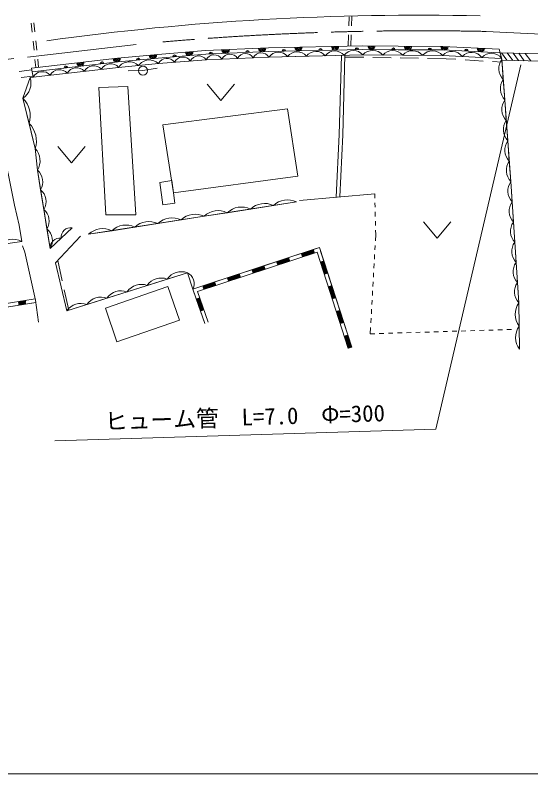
# Model space of a CAD drawing. Units: millimetres, scale not verified. Extents: x 40000 to 680000, y 20000 to 380000.
# Drawn here: x 99014 to 155558, y 205000 to 288133 of the extents above; entities that cross this region are included whole.
import ezdxf
from ezdxf.enums import TextEntityAlignment as Align

# ---------------------------------------------------------------- set-up
doc = ezdxf.new("R2010")
doc.units = ezdxf.units.MM
doc.header["$LTSCALE"] = 1000
doc.linetypes.add('CHAIN', pattern=[18.5, 12, -1.5, 3.5, -1.5])
for name, color, linetype, lineweight in [('M-BGD', 7, 'Continuous', 13), ('M-BMK', 2, 'CHAIN', 13), ('M-STR-HTXT', 7, 'Continuous', 13), ('M-TTL-BAND', 7, 'Continuous', 13)]:
    doc.layers.add(name, color=color, linetype=linetype, lineweight=lineweight)
doc.styles.add('ＭＳ ゴシック', font='')
doc.styles.get('ＭＳ ゴシック').set_extended_font_data('MS Gothic')

# ---------------------------------------------------------------- blocks, each defined once
blk = doc.blocks.new('open_arrow')
at = {"color": 0, "linetype": 'Continuous', "lineweight": -2}
blk.add_lwpolyline([(7.5, 1.25), (0, 0), (7.5, -1.25)], dxfattribs=at)

msp = doc.modelspace()

# ---------------------------------------------------------------- linework, layer by layer
at = {"layer": 'M-BGD'}
for p, q in [((135645, 287965), (135606, 286966)), ((135945, 287972), (135906, 286972)), ((100775, 287270), (100878, 286275)), ((101074, 287296), (101177, 286301)), ((100981, 285280), (101084, 284286)), ((101280, 285306), (101383, 284312)), ((135567, 285967), (135519, 284745)), ((135867, 285973), (135820, 284751)), ((119899, 284246), (126788, 284548)), ((119899, 284246), (126788, 284548)), ((126788, 284548), (137132, 284781)), ((126788, 284548), (137132, 284781)), ((126797, 284148), (137135, 284381)), ((137135, 284381), (126805, 284148)), ((137132, 284781), (141014, 284736)), ((137132, 284781), (141014, 284736)), ((141011, 284336), (137135, 284381)), ((141011, 284336), (137135, 284381)), ((145898, 284317), (141011, 284336)), ((145898, 284317), (141011, 284336)), ((141014, 284736), (145909, 284717)), ((141014, 284736), (145909, 284717)), ((152187, 284010), (145898, 284317)), ((152187, 284010), (145898, 284317)), ((145909, 284717), (152076, 284416)), ((145909, 284717), (152076, 284416)), ((152076, 284416), (152373, 283328)), ((110251, 283411), (114653, 283823)), ((114653, 283823), (119899, 284246)), ((119924, 283847), (114688, 283425)), ((126805, 284148), (119924, 283847)), ((126805, 284148), (119924, 283847)), ((126832, 283549), (119961, 283248)), ((119961, 283248), (126832, 283549)), ((126810, 283548), (137138, 283781)), ((126832, 283549), (137138, 283781)), ((134780, 283728), (134542, 275051)), ((134941, 275036), (135180, 283737)), ((135175, 283548), (137230, 283514)), ((141510, 283749), (137138, 283781)), ((137138, 283781), (145882, 283717)), ((138230, 283497), (140230, 283464)), ((145882, 283717), (141510, 283749)), ((152353, 283401), (145882, 283717)), ((145882, 283717), (152353, 283401)), ((152187, 284010), (156657, 283896)), ((152943, 283191), (152341, 284006)), ((153577, 283174), (152975, 283990)), ((154210, 283158), (153608, 283974)), ((154844, 283142), (154242, 283958)), ((155541, 283124), (154938, 283940)), ((100808, 282323), (110251, 283411)), ((100808, 282323), (110251, 283411)), ((100878, 281929), (110292, 283013)), ((110292, 283013), (100878, 281929)), ((101187, 283291), (101282, 282381)), ((101486, 283317), (101580, 282412)), ((114688, 283425), (110292, 283013)), ((110355, 282416), (114740, 282827)), ((114740, 282827), (119961, 283248)), ((141229, 283448), (143229, 283414)), ((144229, 283398), (146284, 283363)), ((146284, 283363), (147345, 283297)), ((148343, 283234), (150340, 283109)), ((151338, 283047), (152399, 282980)), ((152373, 283328), (153359, 269892)), ((152538, 281089), (152373, 283328)), ((152382, 283205), (156681, 283095)), ((100840, 282144), (99439, 281966)), ((110355, 282416), (100657, 281299)), ((100982, 281337), (100808, 282323)), ((100982, 281337), (110355, 282416)), ((113026, 282055), (111417, 282040)), ((113026, 282055), (114583, 282342)), ((100961, 281454), (99675, 281290)), ((99865, 279024), (100657, 281299)), ((99865, 279024), (100657, 281299)), ((152702, 278849), (152538, 281089)), ((120067, 280569), (121567, 278769)), ((121567, 278769), (123067, 280569)), ((101213, 273528), (99865, 279024)), ((99865, 279024), (100539, 276276)), ((152866, 276610), (152702, 278849)), ((100539, 276276), (101213, 273528)), ((153030, 274371), (152866, 276610)), ((134210, 268180), (134542, 275051)), ((134613, 268216), (134941, 275036)), ((153194, 272131), (153030, 274371)), ((101459, 271150), (101213, 273528)), ((101459, 271150), (101213, 273528)), ((103689, 273744), (105189, 271944)), ((105189, 271944), (106689, 273744)), ((153359, 269892), (153194, 272131)), ((102850, 262559), (101459, 271150)), ((101807, 269002), (101459, 271150)), ((153359, 269892), (154234, 256609)), ((153504, 267678), (153359, 269892)), ((102155, 266854), (101807, 269002)), ((138443, 268556), (130187, 267823)), ((138455, 268076), (138443, 268556)), ((129871, 267673), (107065, 264120)), ((124803, 266883), (122269, 266488)), ((127337, 267278), (124803, 266883)), ((129871, 267673), (127337, 267278)), ((138478, 267077), (138466, 267576)), ((153650, 265464), (153504, 267678)), ((102503, 264707), (102155, 266854)), ((119735, 266093), (117201, 265699)), ((122269, 266488), (119735, 266093)), ((138502, 266077), (138490, 266577)), ((114667, 265304), (112133, 264909)), ((117201, 265699), (114667, 265304)), ((138525, 265077), (138513, 265577)), ((143772, 265484), (145272, 263684)), ((145272, 263684), (146772, 265484)), ((153796, 263250), (153650, 265464)), ((102850, 262559), (102503, 264707)), ((105257, 264839), (102850, 262559)), ((104054, 263699), (105257, 264839)), ((109599, 264514), (107065, 264120)), ((112133, 264909), (109599, 264514)), ((138548, 264098), (138537, 264577)), ((102850, 262559), (104054, 263699)), ((106174, 263929), (103432, 260986)), ((138510, 263400), (138548, 264098)), ((99749, 263346), (94641, 262573)), ((99749, 263346), (97195, 262960)), ((99823, 262857), (100088, 262164)), ((138455, 262402), (138482, 262901)), ((153942, 261037), (153796, 263250)), ((100088, 262164), (101244, 256898)), ((132004, 262547), (118508, 258109)), ((132129, 262167), (119019, 257856)), ((119019, 257856), (132129, 262167)), ((129021, 261566), (131724, 262455)), ((130385, 261973), (131737, 262417)), ((130398, 261935), (131749, 262379)), ((130410, 261897), (131762, 262341)), ((130423, 261859), (131774, 262303)), ((130435, 261821), (131787, 262265)), ((130448, 261783), (131799, 262227)), ((130460, 261745), (131812, 262189)), ((130473, 261707), (131824, 262151)), ((130485, 261669), (131837, 262113)), ((131724, 262455), (132386, 262673)), ((132129, 262167), (135535, 251616)), ((132129, 262167), (135535, 251616)), ((132386, 262673), (133293, 259862)), ((132509, 262290), (135916, 251739)), ((138400, 261403), (138427, 261903)), ((103680, 261253), (104180, 259018)), ((126319, 260677), (129021, 261566)), ((127682, 261084), (129034, 261528)), ((127695, 261046), (129046, 261490)), ((127707, 261008), (129059, 261452)), ((127720, 260970), (129071, 261414)), ((127732, 260932), (129084, 261376)), ((127745, 260894), (129096, 261338)), ((127757, 260856), (129109, 261300)), ((127770, 260818), (129121, 261262)), ((127782, 260780), (129134, 261224)), ((132514, 261106), (132951, 259752)), ((132552, 261118), (132989, 259764)), ((132590, 261130), (133027, 259776)), ((132628, 261142), (133065, 259789)), ((132666, 261155), (133103, 259801)), ((132704, 261167), (133141, 259813)), ((132742, 261179), (133179, 259826)), ((132780, 261192), (133217, 259838)), ((132818, 261204), (133255, 259850)), ((103432, 260986), (104673, 255736)), ((123616, 259789), (126319, 260677)), ((124980, 260195), (126331, 260640)), ((124992, 260157), (126344, 260602)), ((125005, 260119), (126356, 260564)), ((125017, 260081), (126369, 260526)), ((125030, 260043), (126381, 260488)), ((125042, 260005), (126394, 260450)), ((125055, 259967), (126406, 260412)), ((125067, 259929), (126419, 260374)), ((125080, 259891), (126431, 260336)), ((138345, 260405), (138372, 260904)), ((154088, 258823), (153942, 261037)), ((104673, 255736), (117894, 259905)), ((117894, 259905), (115691, 259211)), ((117894, 259905), (118508, 258109)), ((117894, 259905), (118508, 258109)), ((120913, 258900), (123616, 259789)), ((122277, 259306), (123628, 259751)), ((122289, 259268), (123641, 259713)), ((122302, 259230), (123653, 259675)), ((122314, 259192), (123666, 259637)), ((122327, 259154), (123678, 259599)), ((122339, 259116), (123691, 259561)), ((122352, 259078), (123703, 259523)), ((122364, 259040), (123716, 259485)), ((122377, 259002), (123728, 259447)), ((133293, 259862), (134168, 257155)), ((138290, 259407), (138317, 259906)), ((115691, 259211), (113487, 258516)), ((118508, 258109), (120913, 258900)), ((119574, 258417), (120925, 258862)), ((119586, 258379), (120938, 258824)), ((119599, 258341), (120950, 258786)), ((119611, 258303), (120963, 258748)), ((119624, 258265), (120975, 258710)), ((119636, 258227), (120988, 258672)), ((119649, 258189), (121000, 258634)), ((119661, 258151), (121013, 258596)), ((119674, 258113), (121025, 258558)), ((138235, 258408), (138263, 258907)), ((154234, 256609), (154088, 258823)), ((104399, 258042), (104899, 255807)), ((111284, 257821), (109080, 257126)), ((113487, 258516), (111284, 257821)), ((119805, 254355), (118508, 258109)), ((118876, 257045), (118508, 258109)), ((120183, 254486), (119019, 257856)), ((120183, 254486), (119019, 257856)), ((133388, 258398), (133825, 257044)), ((133426, 258410), (133863, 257056)), ((133464, 258423), (133901, 257069)), ((133502, 258435), (133939, 257081)), ((133540, 258447), (133977, 257093)), ((133578, 258459), (134015, 257106)), ((133616, 258472), (134053, 257118)), ((133654, 258484), (134091, 257130)), ((133692, 258496), (134130, 257142)), ((138180, 257410), (138208, 257909)), ((95600, 256163), (101214, 257037)), ((101214, 257037), (95600, 256163)), ((101244, 256898), (101564, 254475)), ((109080, 257126), (106877, 256431)), ((119805, 254355), (118876, 257045)), ((119378, 255713), (118913, 257058)), ((119416, 255726), (118951, 257071)), ((119454, 255739), (118989, 257084)), ((119491, 255752), (119027, 257097)), ((119529, 255765), (119065, 257110)), ((119567, 255778), (119102, 257123)), ((119605, 255792), (119140, 257136)), ((119643, 255805), (119178, 257149)), ((119681, 255818), (119216, 257162)), ((134168, 257155), (135042, 254447)), ((138125, 256411), (138153, 256910)), ((95659, 255767), (101278, 256642)), ((101278, 256642), (95659, 255767)), ((106877, 256431), (104673, 255736)), ((154234, 256609), (154311, 251517)), ((154272, 254063), (154234, 256609)), ((134262, 255690), (134699, 254336)), ((134300, 255703), (134737, 254349)), ((134338, 255715), (134775, 254361)), ((134376, 255727), (134813, 254373)), ((134414, 255739), (134852, 254386)), ((134452, 255752), (134890, 254398)), ((134491, 255764), (134928, 254410)), ((134529, 255776), (134966, 254422)), ((134567, 255789), (135004, 254435)), ((138070, 255413), (138098, 255912)), ((135042, 254447), (135916, 251739)), ((138015, 254414), (138043, 254913)), ((137949, 253217), (137988, 253915)), ((149435, 253568), (148936, 253553)), ((150435, 253599), (149935, 253583)), ((151434, 253629), (150935, 253614)), ((152434, 253660), (151934, 253645)), ((153425, 253690), (152934, 253675)), ((154311, 251517), (154272, 254063)), ((135136, 252983), (135574, 251629)), ((135174, 252995), (135612, 251641)), ((135213, 253007), (135650, 251653)), ((135251, 253019), (135688, 251666)), ((135289, 253032), (135726, 251678)), ((135327, 253044), (135764, 251690)), ((135365, 253056), (135802, 251703)), ((135403, 253069), (135840, 251715)), ((135441, 253081), (135878, 251727)), ((138441, 253232), (137949, 253217)), ((139440, 253263), (138940, 253247)), ((140440, 253293), (139940, 253278)), ((141439, 253324), (140939, 253309)), ((142439, 253354), (141939, 253339)), ((143438, 253385), (142938, 253370)), ((144438, 253415), (143938, 253400)), ((145437, 253446), (144938, 253431)), ((146437, 253477), (145937, 253461)), ((147436, 253507), (146937, 253492)), ((148436, 253538), (147936, 253522))]:
    msp.add_line(p, q, dxfattribs=at)
for points in [[(110251, 283411), (114653, 283823), (119899, 284246)], [(110292, 283013), (114688, 283425), (119924, 283847)], [(110355, 282416), (114740, 282827), (119961, 283248)], [(96601, 278516), (97522, 274391), (98946, 267326), (99467, 265118), (99749, 263346)]]:
    msp.add_lwpolyline(points, dxfattribs=at)
for points in [[(108174, 280204), (108938, 266272), (112249, 266272), (111364, 280327)], [(115211, 276104), (128879, 277874), (130026, 270485), (116391, 268662)], [(116391, 268662), (116524, 267539), (115195, 267366), (114869, 269806), (116176, 270017)], [(108903, 256032), (115751, 258400), (117025, 254716), (110177, 252347)]]:
    msp.add_lwpolyline(points, close=True, dxfattribs=at)
msp.add_circle((113026, 282055), 500, dxfattribs=at)
for centre, radius, start, end in [((142986, -5063), 293196, 88.63182, 97.93912), ((122091, 284342), 400, 182.50681, 2.50681), ((122091, 284342), 300, 182.50681, 2.50681), ((122091, 284342), 200, 182.50681, 2.50681), ((122091, 284342), 100, 182.50681, 2.50681), ((126087, 284517), 400, 182.50681, 2.50681), ((126087, 284517), 300, 182.50681, 2.50681), ((126087, 284517), 200, 182.50681, 2.50681), ((126087, 284517), 100, 182.50681, 2.50681), ((128485, 284186), 200, 1.28918, 181.28918), ((130086, 284622), 400, 181.28968, 1.28968), ((130086, 284622), 300, 181.28968, 1.28968), ((130086, 284622), 200, 181.28968, 1.28968), ((130086, 284622), 100, 181.28968, 1.28968), ((132484, 284276), 200, 1.28918, 181.28918), ((132484, 284276), 100, 1.28918, 181.28918), ((134085, 284712), 400, 181.28968, 1.28968), ((134085, 284712), 300, 181.28968, 1.28968), ((134085, 284712), 200, 181.28968, 1.28968), ((134085, 284712), 100, 181.28968, 1.28968), ((136483, 284366), 200, 1.28918, 181.28918), ((136483, 284366), 100, 1.28918, 181.28918), ((138084, 284770), 400, 179.33765, 359.33765), ((138084, 284770), 300, 179.33765, 359.33765), ((138084, 284770), 200, 179.33765, 359.33765), ((138084, 284770), 100, 179.33765, 359.33765), ((140482, 284342), 200, 359.33765, 179.33765), ((140482, 284342), 100, 359.33765, 179.33765), ((142084, 284732), 400, 179.77264, 359.77264), ((142084, 284732), 300, 179.77264, 359.77264), ((142084, 284732), 200, 179.77264, 359.77264), ((142084, 284732), 100, 179.77264, 359.77264), ((144482, 284322), 200, 359.77264, 179.77264), ((144482, 284322), 100, 359.77264, 179.77264), ((146084, 284708), 400, 177.21052, 357.21052), ((146084, 284708), 300, 177.21052, 357.21052), ((146084, 284708), 200, 177.21052, 357.21052), ((146084, 284708), 100, 177.21052, 357.21052), ((148479, 284191), 200, 357.21052, 177.21052), ((150079, 284513), 400, 177.21052, 357.21052), ((150079, 284513), 300, 177.21052, 357.21052), ((150079, 284513), 200, 177.21052, 357.21052), ((150079, 284513), 100, 177.21052, 357.21052), ((114113, 283773), 400, 185.35378, 5.35378), ((114113, 283773), 300, 185.35378, 5.35378), ((114113, 283773), 200, 185.35378, 5.35378), ((114113, 283773), 100, 185.35378, 5.35378), ((116503, 283571), 200, 4.6106, 184.6106), ((116503, 283571), 100, 4.6106, 184.6106), ((117392, 282527), 1012, 35.00576, 154.21545), ((118099, 284101), 400, 184.6106, 4.6106), ((118099, 284101), 300, 184.6106, 4.6106), ((118099, 284101), 200, 184.6106, 4.6106), ((118099, 284101), 100, 184.6106, 4.6106), ((119132, 282668), 1012, 35.00576, 154.21545), ((120841, 282797), 989, 32.14103, 152.8726), ((120491, 283872), 200, 2.50681, 182.50681), ((120491, 283872), 100, 2.50681, 182.50681), ((122559, 282872), 989, 32.14103, 152.8726), ((124276, 282948), 989, 32.14103, 152.8726), ((124487, 284047), 200, 2.50681, 182.50681), ((124487, 284047), 100, 2.50681, 182.50681), ((125994, 283023), 989, 32.14103, 152.8726), ((127881, 282760), 1313, 39.5402, 143.03665), ((128485, 284186), 100, 1.28918, 181.28918), ((129942, 282806), 1313, 39.5402, 143.03665), ((132003, 282852), 1313, 39.5402, 143.03665), ((134064, 282899), 1313, 39.5402, 143.03665), ((136126, 282945), 1313, 39.5402, 143.03665), ((138224, 282828), 1445, 40.41978, 138.74062), ((140410, 282812), 1445, 40.41978, 138.74062), ((142596, 282796), 1445, 40.41978, 138.74062), ((144782, 282780), 1445, 40.41978, 138.74062), ((146916, 282749), 1416, 37.51639, 136.90466), ((149073, 282644), 1416, 37.51639, 136.90466), ((148479, 284191), 100, 357.21052, 177.21052), ((151230, 282539), 1416, 37.51639, 136.90466), ((106157, 282939), 400, 186.56995, 6.56995), ((106157, 282939), 300, 186.56995, 6.56995), ((106157, 282939), 200, 186.56995, 6.56995), ((106157, 282939), 100, 186.56995, 6.56995), ((108540, 282811), 200, 6.56995, 186.56995), ((108540, 282811), 100, 6.56995, 186.56995), ((109491, 281672), 1140, 40.72831, 152.41159), ((110130, 283397), 400, 186.56995, 6.56995), ((110130, 283397), 300, 186.56995, 6.56995), ((110130, 283397), 200, 186.56995, 6.56995), ((110130, 283397), 100, 186.56995, 6.56995), ((111541, 281561), 1462, 46.50894, 144.19861), ((112518, 283222), 200, 5.35378, 185.35378), ((112518, 283222), 100, 5.35378, 185.35378), ((113733, 281766), 1462, 46.50894, 144.19861), ((115651, 282387), 1012, 35.00576, 154.21545), ((153827, 282309), 1776, 144.97355, 223.41372), ((101992, 280809), 1140, 40.72831, 152.41159), ((103867, 281025), 1140, 40.72831, 152.41159), ((104566, 282353), 200, 6.56995, 186.56995), ((104566, 282353), 100, 6.56995, 186.56995), ((105741, 281240), 1140, 40.72831, 152.41159), ((107616, 281456), 1140, 40.72831, 152.41159), ((98737, 280693), 2014, 304.05005, 17.52899), ((153992, 280070), 1776, 144.97355, 223.41372), ((97966, 277102), 2702, 342.20488, 45.35338), ((154156, 277830), 1776, 144.97355, 223.41372), ((98640, 274354), 2702, 342.20488, 45.35338), ((154320, 275591), 1776, 144.97355, 223.41372), ((154484, 273351), 1776, 144.97355, 223.41372), ((99758, 272175), 1987, 328.92691, 42.92226), ((154648, 271112), 1776, 144.97355, 223.41372), ((100370, 269871), 1679, 328.82131, 49.57447), ((154767, 268873), 1738, 144.11169, 223.42652), ((100718, 267724), 1679, 328.82131, 49.57447), ((128890, 265642), 2255, 64.20482, 133.50527), ((123822, 264852), 2255, 64.20482, 133.50527), ((126356, 265247), 2255, 64.20482, 133.50527), ((154913, 266659), 1738, 144.11169, 223.42652), ((101066, 265576), 1679, 328.82131, 49.57447), ((118754, 264063), 2255, 64.20482, 133.50527), ((121288, 264458), 2255, 64.20482, 133.50527), ((113686, 263273), 2255, 64.20482, 133.50527), ((116220, 263668), 2255, 64.20482, 133.50527), ((155058, 264445), 1738, 144.11169, 223.42652), ((101414, 263428), 1679, 328.82131, 49.57447), ((105108, 263791), 1059, 81.93159, 184.98087), ((108618, 262484), 2255, 64.20482, 133.50527), ((111152, 262879), 2255, 64.20482, 133.50527), ((98754, 261289), 2285, 64.19573, 133.02758), ((103905, 262651), 1059, 81.93159, 184.98087), ((155204, 262231), 1738, 144.11169, 223.42652), ((155350, 260018), 1738, 144.11169, 223.42652), ((117234, 258158), 1868, 69.30526, 145.69968), ((117325, 258708), 1326, 333.15632, 64.55818), ((112827, 256768), 1868, 69.30526, 145.69968), ((115031, 257463), 1868, 69.30526, 145.69968), ((155496, 257804), 1738, 144.11169, 223.42652), ((110624, 256073), 1868, 69.30526, 145.69968), ((108420, 255378), 1868, 69.30526, 145.69968), ((99741, 256808), 400, 188.84964, 8.84964), ((99803, 256413), 400, 8.84964, 188.84964), ((99741, 256808), 300, 188.84964, 8.84964), ((99803, 256413), 300, 8.84964, 188.84964), ((99741, 256808), 200, 188.84964, 8.84964), ((99803, 256413), 200, 8.84964, 188.84964), ((99741, 256808), 100, 188.84964, 8.84964), ((99803, 256413), 100, 8.84964, 188.84964), ((106217, 254683), 1868, 69.30526, 145.69968), ((156079, 255364), 2226, 145.98847, 215.75047), ((156118, 252817), 2226, 145.98847, 215.75047)]:
    msp.add_arc(centre, radius, start, end, dxfattribs=at)
at = {"layer": 'M-BMK'}
for p, q in [((150660, 286351), (161698, 285812)), ((63601, 279335), (113757, 285073))]:
    msp.add_line(p, q, dxfattribs=at)
msp.add_arc((143582, -42711), 329138, 88.76776, 95.19907, dxfattribs=at)
at = {"layer": 'M-STR-HTXT'}
msp.add_lwpolyline([(154456, 282705), (145136, 242756), (103381, 241487)], dxfattribs=at)
at = {"layer": 'M-TTL-BAND'}
msp.add_line((40000, 205000), (579000, 205000), dxfattribs=at)

# ---------------------------------------------------------------- block references
at = {"layer": 'M-STR-HTXT', "rotation": 256.9}
msp.add_blockref('open_arrow', (154456, 282705), dxfattribs=at)

# ---------------------------------------------------------------- texts
at = {"layer": 'M-STR-HTXT', "style": 'ＭＳ ゴシック'}
msp.add_text('ヒューム管\u3000L=7.0\u3000Φ=300', height=1833, rotation=1.741, dxfattribs=at).set_placement((124243, 242622), align=Align.BOTTOM_CENTER)

doc.saveas('drawing.dxf')
